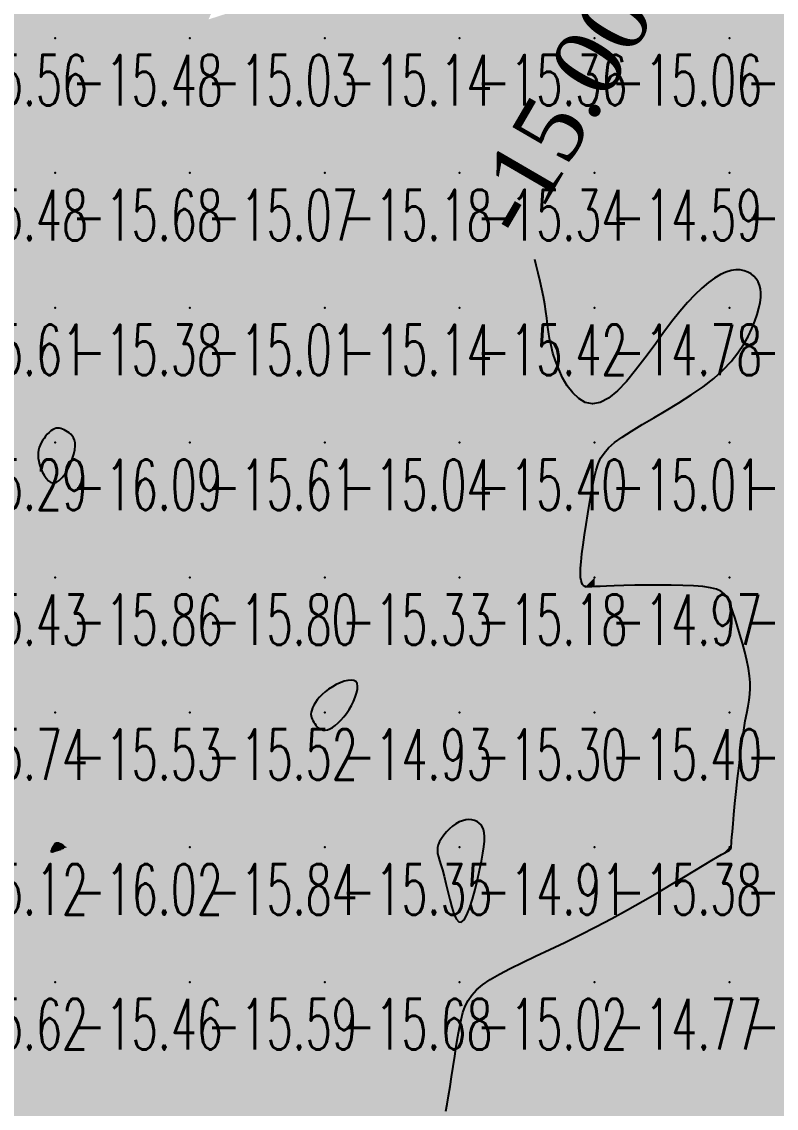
# Model space of a CAD drawing. Header units: millimetres. Extents: x 88261 to 90953, y 390274 to 392322.
# Drawn here: x 89547.8 to 89603.7, y 391417.9 to 391498.4 of the extents above; entities that cross this region are included whole.
import ezdxf
from ezdxf.enums import TextEntityAlignment as Align

# ---------------------------------------------------------------- set-up
doc = ezdxf.new("R2010")
doc.units = ezdxf.units.MM
doc.header["$LTSCALE"] = 25
for name, color, linetype in [('CN_03_00', 7, 'Continuous'), ('CN_04_00', 242, 'Continuous'), ('COTEAlt', 7, 'Continuous'), ('TN_COLORIAGE', 7, 'Continuous')]:
    doc.layers.add(name, color=color, linetype=linetype)
doc.styles.add('Simplex 1.0', font='Simplex.shx', dxfattribs={"width": 0.99, "height": 2.5})
doc.styles.get("Standard").update_dxf_attribs({"font": 'times.ttf'})

# ---------------------------------------------------------------- blocks, each defined once
blk = doc.blocks.new('COTE')
at = {"color": 0}
blk.add_point((0, 0), dxfattribs=at)
at = {"layer": 'COTEAlt'}
blk.add_attdef('ALT', text='', height=3.75, dxfattribs=at).set_placement((1.25, -1.25), align=Align.TOP_LEFT)

msp = doc.modelspace()

# ---------------------------------------------------------------- linework, layer by layer
at = {"layer": 'CN_03_00', "elevation": -16, "flags": 128}
for points in [[(89551.744, 391466.992), (89551.734, 391467.233), (89551.689, 391467.434), (89551.616, 391467.602), (89551.52, 391467.742), (89551.408, 391467.858), (89551.287, 391467.957), (89551.163, 391468.044), (89551.041, 391468.123), (89550.921, 391468.192), (89550.803, 391468.249), (89550.686, 391468.292), (89550.567, 391468.317), (89550.447, 391468.323), (89550.324, 391468.306), (89550.198, 391468.265), (89550.067, 391468.197), (89549.934, 391468.104), (89549.801, 391467.991), (89549.67, 391467.86), (89549.545, 391467.714), (89549.427, 391467.557), (89549.318, 391467.392), (89549.222, 391467.222), (89549.141, 391467.049), (89549.076, 391466.873), (89549.028, 391466.69), (89548.999, 391466.5), (89548.991, 391466.299), (89549.005, 391466.085), (89549.041, 391465.856), (89549.102, 391465.611), (89549.189, 391465.349), (89549.299, 391465.083), (89549.432, 391464.829), (89549.583, 391464.603), (89549.752, 391464.42), (89549.936, 391464.295), (89550.133, 391464.244), (89550.341, 391464.283), (89550.556, 391464.422), (89550.773, 391464.646), (89550.985, 391464.936), (89551.184, 391465.274), (89551.363, 391465.639), (89551.516, 391466.012), (89551.634, 391466.374), (89551.712, 391466.706), (89551.744, 391466.992)], [(89550.905, 391437.282), (89550.894, 391437.319), (89550.867, 391437.355), (89550.826, 391437.39), (89550.777, 391437.422), (89550.721, 391437.452), (89550.663, 391437.479), (89550.606, 391437.501), (89550.552, 391437.519), (89550.502, 391437.532), (89550.456, 391437.541), (89550.413, 391437.544), (89550.374, 391437.542), (89550.337, 391437.536), (89550.303, 391437.524), (89550.272, 391437.507), (89550.242, 391437.485), (89550.215, 391437.458), (89550.188, 391437.427), (89550.163, 391437.393), (89550.139, 391437.355), (89550.115, 391437.315), (89550.091, 391437.272), (89550.067, 391437.228), (89550.043, 391437.183), (89550.019, 391437.139), (89549.997, 391437.095), (89549.978, 391437.053), (89549.964, 391437.015), (89549.955, 391436.982), (89549.953, 391436.954), (89549.96, 391436.933), (89549.975, 391436.919), (89550, 391436.912), (89550.034, 391436.912), (89550.077, 391436.918), (89550.128, 391436.929), (89550.188, 391436.945), (89550.256, 391436.964), (89550.333, 391436.987), (89550.416, 391437.013), (89550.504, 391437.041), (89550.591, 391437.071), (89550.675, 391437.103), (89550.752, 391437.137), (89550.817, 391437.172), (89550.866, 391437.208), (89550.896, 391437.245), (89550.905, 391437.282)]]:
    msp.add_lwpolyline(points, close=True, dxfattribs=at)
at = {"layer": 'CN_04_00', "elevation": -15, "flags": 128}
msp.add_lwpolyline([(89579.216, 391417.673), (89579.318, 391418.2), (89579.424, 391418.811), (89579.535, 391419.491), (89579.648, 391420.22), (89579.764, 391420.976), (89579.881, 391421.74), (89580, 391422.489), (89580.118, 391423.204), (89580.236, 391423.864), (89580.356, 391424.453), (89580.491, 391424.977), (89580.657, 391425.449), (89580.87, 391425.88), (89581.147, 391426.282), (89581.503, 391426.667), (89581.954, 391427.046), (89582.518, 391427.431), (89583.205, 391427.833), (89584.004, 391428.255), (89584.902, 391428.699), (89585.884, 391429.168), (89586.934, 391429.663), (89588.039, 391430.188), (89589.182, 391430.743), (89590.349, 391431.332), (89591.526, 391431.953), (89592.692, 391432.594), (89593.828, 391433.238), (89594.915, 391433.869), (89595.934, 391434.472), (89596.864, 391435.029), (89597.687, 391435.526), (89598.382, 391435.945), (89598.936, 391436.276), (89599.362, 391436.526), (89599.677, 391436.707), (89599.9, 391436.832), (89600.048, 391436.911), (89600.14, 391436.959), (89600.194, 391436.986), (89600.227, 391437.004), (89600.256, 391437.025), (89600.282, 391437.049), (89600.306, 391437.075), (89600.327, 391437.102), (89600.345, 391437.13), (89600.36, 391437.158), (89600.372, 391437.185), (89600.38, 391437.209), (89600.384, 391437.234), (89600.387, 391437.276), (89600.391, 391437.354), (89600.399, 391437.488), (89600.414, 391437.697), (89600.437, 391438), (89600.472, 391438.418), (89600.52, 391438.97), (89600.585, 391439.666), (89600.663, 391440.48), (89600.754, 391441.379), (89600.855, 391442.326), (89600.963, 391443.289), (89601.077, 391444.232), (89601.194, 391445.12), (89601.312, 391445.92), (89601.429, 391446.605), (89601.539, 391447.19), (89601.637, 391447.7), (89601.717, 391448.157), (89601.775, 391448.587), (89601.803, 391449.012), (89601.797, 391449.458), (89601.752, 391449.947), (89601.663, 391450.496), (89601.538, 391451.095), (89601.386, 391451.725), (89601.214, 391452.368), (89601.031, 391453.005), (89600.847, 391453.618), (89600.669, 391454.189), (89600.507, 391454.699), (89600.365, 391455.134), (89600.225, 391455.498), (89600.068, 391455.796), (89599.873, 391456.037), (89599.619, 391456.227), (89599.284, 391456.373), (89598.849, 391456.483), (89598.292, 391456.563), (89597.601, 391456.62), (89596.803, 391456.656), (89595.932, 391456.676), (89595.024, 391456.682), (89594.112, 391456.677), (89593.233, 391456.663), (89592.421, 391456.644), (89591.711, 391456.623), (89591.13, 391456.601), (89590.669, 391456.581), (89590.313, 391456.566), (89590.043, 391456.556), (89589.844, 391456.553), (89589.7, 391456.56), (89589.593, 391456.579), (89589.507, 391456.61), (89589.429, 391456.658), (89589.358, 391456.733), (89589.298, 391456.847), (89589.25, 391457.011), (89589.219, 391457.238), (89589.208, 391457.539), (89589.218, 391457.925), (89589.254, 391458.41), (89589.317, 391458.999), (89589.402, 391459.672), (89589.506, 391460.406), (89589.624, 391461.176), (89589.75, 391461.956), (89589.879, 391462.722), (89590.007, 391463.451), (89590.128, 391464.115), (89590.242, 391464.699), (89590.363, 391465.211), (89590.511, 391465.666), (89590.703, 391466.08), (89590.959, 391466.47), (89591.297, 391466.851), (89591.736, 391467.239), (89592.295, 391467.65), (89592.984, 391468.096), (89593.781, 391468.577), (89594.654, 391469.089), (89595.574, 391469.63), (89596.508, 391470.196), (89597.426, 391470.782), (89598.298, 391471.387), (89599.093, 391472.006), (89599.785, 391472.635), (89600.378, 391473.268), (89600.879, 391473.898), (89601.297, 391474.517), (89601.641, 391475.118), (89601.918, 391475.694), (89602.137, 391476.238), (89602.308, 391476.743), (89602.436, 391477.203), (89602.523, 391477.62), (89602.572, 391477.996), (89602.582, 391478.336), (89602.553, 391478.641), (89602.488, 391478.915), (89602.385, 391479.162), (89602.247, 391479.383), (89602.074, 391479.582), (89601.867, 391479.754), (89601.627, 391479.892), (89601.356, 391479.991), (89601.056, 391480.045), (89600.728, 391480.049), (89600.372, 391479.996), (89599.991, 391479.881), (89599.585, 391479.698), (89599.154, 391479.443), (89598.696, 391479.112), (89598.211, 391478.702), (89597.696, 391478.208), (89597.152, 391477.627), (89596.576, 391476.955), (89595.967, 391476.189), (89595.327, 391475.332), (89594.662, 391474.419), (89593.983, 391473.495), (89593.297, 391472.602), (89592.614, 391471.784), (89591.944, 391471.083), (89591.296, 391470.543), (89590.679, 391470.208), (89590.101, 391470.108), (89589.566, 391470.218), (89589.074, 391470.504), (89588.629, 391470.93), (89588.232, 391471.457), (89587.886, 391472.052), (89587.591, 391472.677), (89587.35, 391473.297), (89587.164, 391473.882), (89587.023, 391474.433), (89586.918, 391474.959), (89586.838, 391475.468), (89586.774, 391475.969), (89586.715, 391476.468), (89586.651, 391476.976), (89586.571, 391477.5), (89586.469, 391478.046), (89586.347, 391478.614), (89586.21, 391479.199), (89586.063, 391479.799), (89585.911, 391480.411), (89585.812, 391480.816)], dxfattribs=at)
for points in [[(89572.224, 391447.747), (89572.38, 391448.057), (89572.51, 391448.366), (89572.607, 391448.664), (89572.666, 391448.939), (89572.681, 391449.181), (89572.645, 391449.38), (89572.553, 391449.525), (89572.402, 391449.61), (89572.199, 391449.637), (89571.957, 391449.613), (89571.685, 391449.546), (89571.396, 391449.44), (89571.101, 391449.304), (89570.809, 391449.143), (89570.534, 391448.964), (89570.283, 391448.774), (89570.059, 391448.575), (89569.862, 391448.373), (89569.692, 391448.169), (89569.548, 391447.967), (89569.431, 391447.772), (89569.34, 391447.586), (89569.276, 391447.412), (89569.239, 391447.254), (89569.225, 391447.11), (89569.232, 391446.977), (89569.259, 391446.854), (89569.301, 391446.738), (89569.357, 391446.627), (89569.424, 391446.519), (89569.5, 391446.411), (89569.581, 391446.302), (89569.67, 391446.198), (89569.768, 391446.102), (89569.875, 391446.021), (89569.995, 391445.959), (89570.128, 391445.923), (89570.276, 391445.918), (89570.44, 391445.948), (89570.621, 391446.019), (89570.816, 391446.129), (89571.02, 391446.274), (89571.231, 391446.453), (89571.442, 391446.663), (89571.652, 391446.899), (89571.855, 391447.161), (89572.047, 391447.445), (89572.224, 391447.747)], [(89581.966, 391436.791), (89582.039, 391437.279), (89582.081, 391437.689), (89582.092, 391438.031), (89582.074, 391438.314), (89582.025, 391438.546), (89581.948, 391438.737), (89581.84, 391438.896), (89581.705, 391439.03), (89581.544, 391439.138), (89581.36, 391439.219), (89581.157, 391439.269), (89580.938, 391439.286), (89580.706, 391439.267), (89580.466, 391439.21), (89580.219, 391439.113), (89579.969, 391438.974), (89579.723, 391438.799), (89579.486, 391438.596), (89579.265, 391438.373), (89579.066, 391438.136), (89578.894, 391437.895), (89578.757, 391437.656), (89578.659, 391437.427), (89578.606, 391437.212), (89578.594, 391437.002), (89578.617, 391436.782), (89578.672, 391436.541), (89578.752, 391436.265), (89578.853, 391435.94), (89578.969, 391435.554), (89579.096, 391435.093), (89579.229, 391434.553), (89579.368, 391433.965), (89579.513, 391433.369), (89579.667, 391432.805), (89579.828, 391432.314), (89579.999, 391431.935), (89580.18, 391431.709), (89580.372, 391431.675), (89580.574, 391431.86), (89580.782, 391432.236), (89580.991, 391432.763), (89581.196, 391433.399), (89581.391, 391434.103), (89581.57, 391434.835), (89581.73, 391435.553), (89581.863, 391436.215), (89581.966, 391436.791)]]:
    msp.add_lwpolyline(points, close=True, dxfattribs=at)
at = {"layer": 'TN_COLORIAGE', "color": 241}
for points in [[(89540.249, 391507.239, -15.558), (89540.249, 391497.239, -15.558), (89550.249, 391507.239, -15.558)], [(89540.249, 391497.239, -15.558), (89550.249, 391497.239, -15.558), (89550.249, 391507.239, -15.558)], [(89550.249, 391497.239, -15.217), (89560.249, 391497.239, -15.217), (89560.249, 391507.239, -15.217)], [(89550.249, 391507.239, -15.217), (89550.249, 391497.239, -15.217), (89560.249, 391507.239, -15.217)], [(89560.249, 391507.239, -15), (89565.478, 391507.239, -15), (89560.249, 391497.239, -15), (89561.629, 391498.62, -15)], [(89570.249, 391497.239, -15.287), (89580.249, 391497.239, -15.287), (89580.249, 391507.239, -15.287)], [(89580.249, 391507.239, -15), (89574.34, 391507.239, -15), (89570.249, 391497.239, -15), (89570.249, 391501.392, -15)], [(89580.249, 391497.239, -15), (89586.94, 391503.93, -15), (89580.249, 391507.239, -15), (89586.449, 391507.239, -15)], [(89580.249, 391497.239, -15), (89586.94, 391503.93, -15), (89590.249, 391497.239, -15), (89590.249, 391499.841, -15)], [(89570.249, 391497.239, -15), (89570.249, 391501.392, -15), (89560.249, 391497.239, -15), (89561.629, 391498.62, -15)], [(89591.287, 391498.278, -15.062), (89590.249, 391499.841, -15.062), (89590.249, 391497.239, -15.062)], [(89591.195, 391497.239, -15.062), (89591.287, 391498.278, -15.062), (89590.249, 391497.239, -15.062)], [(89540.249, 391487.239, -15.485), (89550.249, 391487.239, -15.485), (89550.249, 391497.239, -15.485)], [(89540.249, 391497.239, -15.485), (89540.249, 391487.239, -15.485), (89550.249, 391497.239, -15.485)], [(89550.249, 391487.239, -15.032), (89560.249, 391487.239, -15.032), (89560.249, 391497.239, -15.032)], [(89550.249, 391497.239, -15.032), (89550.249, 391487.239, -15.032), (89560.249, 391497.239, -15.032)], [(89560.249, 391487.239, -15.141), (89570.249, 391487.239, -15.141), (89570.249, 391497.239, -15.141)], [(89560.249, 391497.239, -15.141), (89560.249, 391487.239, -15.141), (89570.249, 391497.239, -15.141)], [(89570.249, 391487.239, -15.355), (89580.249, 391487.239, -15.355), (89580.249, 391497.239, -15.355)], [(89570.249, 391497.239, -15.355), (89570.249, 391487.239, -15.355), (89580.249, 391497.239, -15.355)], [(89580.249, 391487.239, -15), (89584.801, 391487.239, -15), (89590.249, 391497.239, -15), (89590.249, 391495.924, -15)], [(89580.249, 391497.239, -15.062), (89580.249, 391487.239, -15.062), (89590.249, 391497.239, -15.062)], [(89591.195, 391497.239, -15.062), (89590.249, 391495.924, -15.062), (89590.249, 391497.239, -15.062)], [(89540.249, 391477.239, -15.68), (89550.249, 391477.239, -15.68), (89550.249, 391487.239, -15.68)], [(89540.249, 391487.239, -15.68), (89540.249, 391477.239, -15.68), (89550.249, 391487.239, -15.68)], [(89550.249, 391477.239, -15.066), (89560.249, 391477.239, -15.066), (89560.249, 391487.239, -15.066)], [(89550.249, 391487.239, -15.066), (89550.249, 391477.239, -15.066), (89560.249, 391487.239, -15.066)], [(89560.249, 391477.239, -15.177), (89570.249, 391477.239, -15.177), (89570.249, 391487.239, -15.177)], [(89560.249, 391487.239, -15.177), (89560.249, 391477.239, -15.177), (89570.249, 391487.239, -15.177)], [(89570.249, 391477.239, -15.341), (89580.249, 391477.239, -15.341), (89580.249, 391487.239, -15.341)], [(89570.249, 391487.239, -15.341), (89570.249, 391477.239, -15.341), (89580.249, 391487.239, -15.341)], [(89580.249, 391477.239, -15), (89585.308, 391482.299, -15), (89580.249, 391487.239, -15), (89584.801, 391487.239, -15)], [(89585.308, 391482.299, -15.418), (89586.842, 391477.239, -15.418), (89580.249, 391477.239, -15.418)], [(89600.249, 391480.608, -15.139), (89596.327, 391477.239, -15.139), (89600.249, 391477.239, -15.139)], [(89602.623, 391479.613, -15.139), (89600.249, 391480.608, -15.139), (89600.249, 391477.239, -15.139)], [(89602.623, 391479.613, -15.139), (89602.743, 391477.239, -15.139), (89600.249, 391477.239, -15.139)], [(89550.249, 391468.558, -15.293), (89549.065, 391467.239, -15.293), (89550.249, 391477.239, -15.293), (89540.249, 391467.239, -15.293)], [(89540.249, 391477.239, -15.375), (89540.249, 391467.239, -15.375), (89550.249, 391477.239, -15.375)], [(89550.249, 391468.558, -15.014), (89551.126, 391468.117, -15.014), (89550.249, 391477.239, -15.014), (89560.249, 391477.239, -15.014)], [(89552.224, 391467.239, -15.014), (89551.126, 391468.117, -15.014), (89560.249, 391467.239, -15.014), (89560.249, 391477.239, -15.014)], [(89560.249, 391467.239, -15.142), (89570.249, 391467.239, -15.142), (89570.249, 391477.239, -15.142)], [(89560.249, 391477.239, -15.142), (89560.249, 391467.239, -15.142), (89570.249, 391477.239, -15.142)], [(89570.249, 391467.239, -15.418), (89580.249, 391467.239, -15.418), (89580.249, 391477.239, -15.418)], [(89570.249, 391477.239, -15.418), (89570.249, 391467.239, -15.418), (89580.249, 391477.239, -15.418)], [(89580.249, 391477.239, -15), (89586.842, 391477.239, -15), (89580.249, 391467.239, -15), (89586.753, 391473.744, -15)], [(89600.249, 391477.239, -15), (89600.249, 391471.889, -15), (89590.249, 391467.239, -15), (89590.818, 391467.239, -15)], [(89600.249, 391477.239, -15), (89596.327, 391477.239, -15), (89590.249, 391467.239, -15), (89590.249, 391467.567, -15)], [(89602.743, 391477.239, -15.139), (89600.249, 391471.889, -15.139), (89600.249, 391477.239, -15.139)], [(89580.249, 391467.239, -15), (89586.753, 391473.744, -15), (89590.249, 391467.239, -15), (89590.249, 391467.567, -15)], [(89548.825, 391465.816, -15.293), (89549.065, 391467.239, -15.293), (89540.249, 391457.239, -15.293), (89540.249, 391467.239, -15.293)], [(89550.249, 391457.239, -15.615), (89560.249, 391457.239, -15.615), (89560.249, 391467.239, -15.615)], [(89550.249, 391463.161, -15.615), (89552.224, 391467.239, -15.615), (89550.249, 391457.239, -15.615), (89560.249, 391467.239, -15.615)], [(89560.249, 391457.239, -15.041), (89570.249, 391457.239, -15.041), (89570.249, 391467.239, -15.041)], [(89560.249, 391467.239, -15.041), (89560.249, 391457.239, -15.041), (89570.249, 391467.239, -15.041)], [(89570.249, 391457.239, -15.401), (89580.249, 391457.239, -15.401), (89580.249, 391467.239, -15.401)], [(89570.249, 391467.239, -15.401), (89570.249, 391457.239, -15.401), (89580.249, 391467.239, -15.401)], [(89580.249, 391457.239, -15), (89588.954, 391457.239, -15), (89590.249, 391467.239, -15), (89590.249, 391465.053, -15)], [(89580.249, 391467.239, -15.007), (89580.249, 391457.239, -15.007), (89590.249, 391467.239, -15.007)], [(89590.818, 391467.239, -15.007), (89590.249, 391465.053, -15.007), (89590.249, 391467.239, -15.007)], [(89550.249, 391463.161, -15.429), (89548.825, 391465.816, -15.429), (89550.249, 391457.239, -15.429), (89540.249, 391457.239, -15.429)], [(89540.249, 391447.239, -15.862), (89550.249, 391447.239, -15.862), (89550.249, 391457.239, -15.862)], [(89540.249, 391457.239, -15.862), (89540.249, 391447.239, -15.862), (89550.249, 391457.239, -15.862)], [(89550.249, 391447.239, -15.801), (89560.249, 391447.239, -15.801), (89560.249, 391457.239, -15.801)], [(89550.249, 391457.239, -15.801), (89550.249, 391447.239, -15.801), (89560.249, 391457.239, -15.801)], [(89560.249, 391447.239, -15), (89568.992, 391447.239, -15), (89570.249, 391457.239, -15), (89570.249, 391449.085, -15)], [(89560.249, 391457.239, -15.327), (89560.249, 391447.239, -15.327), (89570.249, 391457.239, -15.327)], [(89570.249, 391457.239, -15), (89570.249, 391449.085, -15), (89580.249, 391457.239, -15), (89573.216, 391450.207, -15)], [(89580.249, 391447.239, -15), (89572.204, 391447.239, -15), (89580.249, 391457.239, -15), (89573.216, 391450.207, -15)], [(89580.249, 391447.239, -15), (89589.46, 391456.45, -15), (89580.249, 391457.239, -15), (89588.954, 391457.239, -15)], [(89590.249, 391447.239, -15), (89590.249, 391456.62, -15), (89580.249, 391447.239, -15), (89589.46, 391456.45, -15)], [(89590.249, 391447.239, -15), (89599.814, 391456.804, -15), (89600.249, 391447.239, -15), (89600.249, 391455.541, -15)], [(89590.249, 391456.62, -15.396), (89599.814, 391456.804, -15.396), (89590.249, 391447.239, -15.396)], [(89602.234, 391449.225, -15.088), (89600.249, 391455.541, -15.088), (89600.249, 391447.239, -15.088)], [(89601.324, 391447.239, -15.088), (89602.234, 391449.225, -15.088), (89600.249, 391447.239, -15.088)], [(89550.249, 391437.563, -15.124), (89550.074, 391437.239, -15.124), (89550.249, 391447.239, -15.124), (89540.249, 391437.239, -15.124)], [(89540.249, 391447.239, -15.533), (89540.249, 391437.239, -15.533), (89550.249, 391447.239, -15.533)], [(89550.249, 391437.563, -15.515), (89550.561, 391437.551, -15.515), (89550.249, 391447.239, -15.515), (89560.249, 391447.239, -15.515)], [(89551.142, 391437.239, -15.515), (89550.561, 391437.551, -15.515), (89560.249, 391437.239, -15.515), (89560.249, 391447.239, -15.515)], [(89560.249, 391437.239, -15), (89569.439, 391446.43, -15), (89560.249, 391447.239, -15), (89568.992, 391447.239, -15)], [(89570.249, 391437.239, -15), (89578.166, 391437.239, -15), (89580.249, 391447.239, -15), (89580.249, 391439.574, -15)], [(89570.249, 391437.239, -15), (89570.249, 391445.505, -15), (89580.249, 391447.239, -15), (89572.204, 391447.239, -15)], [(89590.249, 391447.239, -15), (89582.15, 391439.14, -15), (89580.249, 391447.239, -15), (89580.249, 391439.574, -15)], [(89590.249, 391447.239, -15), (89582.15, 391439.14, -15), (89590.249, 391437.239, -15), (89582.195, 391437.239, -15)], [(89590.249, 391437.239, -15.088), (89600.249, 391437.239, -15.088), (89600.249, 391447.239, -15.088)], [(89590.249, 391447.239, -15.088), (89590.249, 391437.239, -15.088), (89600.249, 391447.239, -15.088)], [(89600.249, 391447.239, -15), (89601.324, 391447.239, -15), (89600.249, 391437.239, -15), (89600.344, 391437.335, -15)], [(89560.249, 391437.239, -15), (89569.439, 391446.43, -15), (89570.249, 391437.239, -15), (89570.249, 391445.505, -15)], [(89549.859, 391436.849, -15.124), (89550.074, 391437.239, -15.124), (89540.249, 391427.239, -15.124), (89540.249, 391437.239, -15.124)], [(89550.249, 391427.239, -15.841), (89560.249, 391427.239, -15.841), (89560.249, 391437.239, -15.841)], [(89551.142, 391437.239, -15.459), (89550.249, 391436.959, -15.459), (89560.249, 391437.239, -15.459), (89550.249, 391427.239, -15.459)], [(89560.249, 391427.239, -15.353), (89570.249, 391427.239, -15.353), (89570.249, 391437.239, -15.353)], [(89560.249, 391437.239, -15.353), (89560.249, 391427.239, -15.353), (89570.249, 391437.239, -15.353)], [(89570.249, 391427.239, -15), (89579.04, 391436.031, -15), (89570.249, 391437.239, -15), (89578.166, 391437.239, -15)], [(89590.249, 391437.239, -15), (89590.249, 391430.954, -15), (89580.249, 391427.239, -15), (89581.153, 391427.239, -15)], [(89590.249, 391437.239, -15), (89582.195, 391437.239, -15), (89580.249, 391427.239, -15), (89580.249, 391429.195, -15)], [(89590.249, 391437.239, -15), (89590.249, 391430.954, -15), (89600.249, 391437.239, -15), (89599.948, 391436.939, -15)], [(89600.249, 391436.962, -15.007), (89599.948, 391436.939, -15.007), (89600.249, 391437.239, -15.007)], [(89600.344, 391437.335, -15.007), (89600.421, 391437.239, -15.007), (89600.249, 391437.239, -15.007)], [(89600.421, 391437.239, -15.007), (89600.249, 391436.962, -15.007), (89600.249, 391437.239, -15.007)], [(89549.859, 391436.849, -15.459), (89550.249, 391436.959, -15.459), (89540.249, 391427.239, -15.459), (89550.249, 391427.239, -15.459)], [(89570.249, 391427.239, -15), (89579.04, 391436.031, -15), (89580.249, 391427.239, -15), (89580.249, 391429.195, -15)], [(89540.249, 391417.239, -15.459), (89550.249, 391417.239, -15.459), (89550.249, 391427.239, -15.459)], [(89540.249, 391427.239, -15.459), (89540.249, 391417.239, -15.459), (89550.249, 391427.239, -15.459)], [(89550.249, 391417.239, -15.594), (89560.249, 391417.239, -15.594), (89560.249, 391427.239, -15.594)], [(89550.249, 391427.239, -15.594), (89550.249, 391417.239, -15.594), (89560.249, 391427.239, -15.594)], [(89560.249, 391417.239, -15.675), (89570.249, 391417.239, -15.675), (89570.249, 391427.239, -15.675)], [(89560.249, 391427.239, -15.675), (89560.249, 391417.239, -15.675), (89570.249, 391427.239, -15.675)], [(89570.249, 391417.239, -15), (89579.27, 391417.239, -15), (89580.249, 391427.239, -15), (89580.249, 391424.676, -15)], [(89570.249, 391427.239, -15.023), (89570.249, 391417.239, -15.023), (89580.249, 391427.239, -15.023)], [(89581.153, 391427.239, -15.023), (89580.249, 391424.676, -15.023), (89580.249, 391427.239, -15.023)]]:
    msp.add_solid(points, dxfattribs=at)
at = {"layer": 'TN_COLORIAGE', "color": 231}
for points in [[(89590.249, 391499.841, -14.467), (89591.287, 391498.278, -14.467), (89590.249, 391507.239, -14.467), (89600.249, 391507.239, -14.467)], [(89591.287, 391498.278, -14.409), (89591.195, 391497.239, -14.409), (89600.249, 391507.239, -14.409), (89600.249, 391497.239, -14.409)], [(89600.249, 391497.239, -14.587), (89610.249, 391497.239, -14.587), (89610.249, 391507.239, -14.587)], [(89600.249, 391507.239, -14.587), (89600.249, 391497.239, -14.587), (89610.249, 391507.239, -14.587)], [(89590.249, 391487.239, -14.409), (89600.249, 391487.239, -14.409), (89600.249, 391497.239, -14.409)], [(89590.249, 391495.924, -14.409), (89591.195, 391497.239, -14.409), (89590.249, 391487.239, -14.409), (89600.249, 391497.239, -14.409)], [(89600.249, 391487.239, -14.677), (89610.249, 391487.239, -14.677), (89610.249, 391497.239, -14.677)], [(89600.249, 391497.239, -14.677), (89600.249, 391487.239, -14.677), (89610.249, 391497.239, -14.677)], [(89590.249, 391495.924, -14.592), (89584.801, 391487.239, -14.592), (89590.249, 391487.239, -14.592)], [(89584.801, 391487.239, -14.592), (89585.308, 391482.299, -14.592), (89590.249, 391487.239, -14.592)], [(89586.842, 391477.239, -14.592), (89585.308, 391482.299, -14.592), (89590.249, 391477.239, -14.592), (89590.249, 391487.239, -14.592)], [(89596.327, 391477.239, -14.726), (89600.249, 391480.608, -14.726), (89590.249, 391477.239, -14.726), (89600.249, 391487.239, -14.726)], [(89590.249, 391487.239, -14.726), (89590.249, 391477.239, -14.726), (89600.249, 391487.239, -14.726)], [(89600.249, 391480.608, -14.553), (89602.623, 391479.613, -14.553), (89600.249, 391487.239, -14.553), (89610.249, 391487.239, -14.553)], [(89602.743, 391477.239, -14.553), (89602.623, 391479.613, -14.553), (89610.249, 391477.239, -14.553), (89610.249, 391487.239, -14.553)], [(89590.249, 391467.567, -14.784), (89586.753, 391473.744, -14.784), (89590.249, 391477.239, -14.784)], [(89586.753, 391473.744, -14.784), (89586.842, 391477.239, -14.784), (89590.249, 391477.239, -14.784)], [(89590.249, 391467.567, -14.784), (89596.327, 391477.239, -14.784), (89590.249, 391477.239, -14.784)], [(89600.249, 391467.239, -14.581), (89610.249, 391467.239, -14.581), (89610.249, 391477.239, -14.581)], [(89600.249, 391471.889, -14.581), (89602.743, 391477.239, -14.581), (89600.249, 391467.239, -14.581), (89610.249, 391477.239, -14.581)], [(89590.818, 391467.239, -14.879), (89600.249, 391471.889, -14.879), (89600.249, 391467.239, -14.879)], [(89590.249, 391457.239, -14.879), (89600.249, 391457.239, -14.879), (89600.249, 391467.239, -14.879)], [(89590.249, 391465.053, -14.879), (89590.818, 391467.239, -14.879), (89590.249, 391457.239, -14.879), (89600.249, 391467.239, -14.879)], [(89600.249, 391457.239, -14.727), (89610.249, 391457.239, -14.727), (89610.249, 391467.239, -14.727)], [(89600.249, 391467.239, -14.727), (89600.249, 391457.239, -14.727), (89610.249, 391467.239, -14.727)], [(89590.249, 391465.053, -14.974), (89588.954, 391457.239, -14.974), (89590.249, 391457.239, -14.974)], [(89588.954, 391457.239, -14.974), (89589.46, 391456.45, -14.974), (89590.249, 391457.239, -14.974)], [(89589.46, 391456.45, -14.974), (89590.249, 391456.62, -14.974), (89590.249, 391457.239, -14.974)], [(89599.814, 391456.804, -14.974), (89590.249, 391456.62, -14.974), (89600.249, 391457.239, -14.974), (89590.249, 391457.239, -14.974)], [(89600.249, 391455.541, -14.982), (89599.814, 391456.804, -14.982), (89600.249, 391457.239, -14.982)], [(89600.249, 391455.541, -14.645), (89602.234, 391449.225, -14.645), (89600.249, 391457.239, -14.645), (89610.249, 391457.239, -14.645)], [(89602.234, 391449.225, -14.27), (89601.324, 391447.239, -14.27), (89610.249, 391457.239, -14.27), (89610.249, 391447.239, -14.27)], [(89573.216, 391450.207, -14.926), (89572.204, 391447.239, -14.926), (89570.249, 391447.239, -14.926)], [(89573.216, 391450.207, -14.926), (89570.249, 391449.085, -14.926), (89570.249, 391447.239, -14.926)], [(89570.249, 391449.085, -14.926), (89568.992, 391447.239, -14.926), (89570.249, 391447.239, -14.926)], [(89568.992, 391447.239, -14.926), (89569.439, 391446.43, -14.926), (89570.249, 391447.239, -14.926)], [(89570.249, 391445.505, -14.926), (89569.439, 391446.43, -14.926), (89570.249, 391447.239, -14.926)], [(89572.204, 391447.239, -14.926), (89570.249, 391445.505, -14.926), (89570.249, 391447.239, -14.926)], [(89600.421, 391437.239, -14.27), (89600.344, 391437.335, -14.27), (89610.249, 391437.239, -14.27), (89610.249, 391447.239, -14.27)], [(89600.344, 391437.335, -14.27), (89601.324, 391447.239, -14.27), (89610.249, 391447.239, -14.27)], [(89580.249, 391439.574, -14.907), (89578.166, 391437.239, -14.907), (89580.249, 391437.239, -14.907)], [(89580.249, 391439.574, -14.907), (89582.15, 391439.14, -14.907), (89580.249, 391437.239, -14.907)], [(89582.195, 391437.239, -14.907), (89582.15, 391439.14, -14.907), (89580.249, 391437.239, -14.907)], [(89578.166, 391437.239, -14.907), (89579.04, 391436.031, -14.907), (89580.249, 391437.239, -14.907)], [(89580.249, 391429.195, -14.907), (89579.04, 391436.031, -14.907), (89580.249, 391437.239, -14.907)], [(89580.249, 391429.195, -14.907), (89582.195, 391437.239, -14.907), (89580.249, 391437.239, -14.907)], [(89600.249, 391427.239, -14.599), (89610.249, 391427.239, -14.599), (89610.249, 391437.239, -14.599)], [(89600.249, 391436.962, -14.599), (89600.421, 391437.239, -14.599), (89600.249, 391427.239, -14.599), (89610.249, 391437.239, -14.599)], [(89599.948, 391436.939, -14.753), (89600.249, 391436.962, -14.753), (89590.249, 391427.239, -14.753), (89600.249, 391427.239, -14.753)], [(89599.948, 391436.939, -14.773), (89590.249, 391430.954, -14.773), (89590.249, 391427.239, -14.773)], [(89581.153, 391427.239, -14.773), (89590.249, 391430.954, -14.773), (89590.249, 391427.239, -14.773)], [(89580.249, 391417.239, -14.773), (89590.249, 391417.239, -14.773), (89590.249, 391427.239, -14.773)], [(89580.249, 391424.676, -14.773), (89581.153, 391427.239, -14.773), (89580.249, 391417.239, -14.773), (89590.249, 391427.239, -14.773)], [(89590.249, 391417.239, -14.753), (89600.249, 391417.239, -14.753), (89600.249, 391427.239, -14.753)], [(89590.249, 391427.239, -14.753), (89590.249, 391417.239, -14.753), (89600.249, 391427.239, -14.753)], [(89600.249, 391417.239, -14.689), (89610.249, 391417.239, -14.689), (89610.249, 391427.239, -14.689)], [(89600.249, 391427.239, -14.689), (89600.249, 391417.239, -14.689), (89610.249, 391427.239, -14.689)], [(89580.249, 391424.676, -14.935), (89579.27, 391417.239, -14.935), (89580.249, 391417.239, -14.935)]]:
    msp.add_solid(points, dxfattribs=at)
at = {"layer": 'TN_COLORIAGE', "color": 183}
for points in [[(89549.065, 391467.239, -16.095), (89550.249, 391468.558, -16.095), (89550.249, 391467.239, -16.095)], [(89551.126, 391468.117, -16.095), (89550.249, 391468.558, -16.095), (89550.249, 391467.239, -16.095)], [(89551.126, 391468.117, -16.095), (89552.224, 391467.239, -16.095), (89550.249, 391467.239, -16.095)], [(89548.825, 391465.816, -16.095), (89550.249, 391463.161, -16.095), (89550.249, 391467.239, -16.095)], [(89549.065, 391467.239, -16.095), (89548.825, 391465.816, -16.095), (89550.249, 391467.239, -16.095)], [(89552.224, 391467.239, -16.095), (89550.249, 391463.161, -16.095), (89550.249, 391467.239, -16.095)], [(89550.249, 391436.959, -16.016), (89549.859, 391436.849, -16.016), (89550.249, 391437.239, -16.016)], [(89550.074, 391437.239, -16.016), (89549.859, 391436.849, -16.016), (89550.249, 391437.239, -16.016)], [(89550.074, 391437.239, -16.016), (89550.249, 391437.563, -16.016), (89550.249, 391437.239, -16.016)], [(89550.561, 391437.551, -16.016), (89550.249, 391437.563, -16.016), (89550.249, 391437.239, -16.016)], [(89550.561, 391437.551, -16.016), (89551.142, 391437.239, -16.016), (89550.249, 391437.239, -16.016)], [(89550.249, 391436.959, -16.016), (89551.142, 391437.239, -16.016), (89550.249, 391437.239, -16.016)]]:
    msp.add_solid(points, dxfattribs=at)

# ---------------------------------------------------------------- block references
at = {"layer": 'COTEAlt'}
ref = msp.add_blockref('COTE', (89540.249, 391497.239), dxfattribs=at)
ref.add_attrib('ALT', '-15.56', dxfattribs={"height": 3.75, "style": 'Simplex 1.0', "width": 0.6}).set_placement((89541.499, 391495.989), align=Align.TOP_LEFT)
ref = msp.add_blockref('COTE', (89550.249, 391497.239), dxfattribs=at)
ref.add_attrib('ALT', '-15.48', dxfattribs={"height": 3.75, "style": 'Simplex 1.0', "width": 0.6}).set_placement((89551.499, 391495.989), align=Align.TOP_LEFT)
ref = msp.add_blockref('COTE', (89560.249, 391497.239), dxfattribs=at)
ref.add_attrib('ALT', '-15.03', dxfattribs={"height": 3.75, "style": 'Simplex 1.0', "width": 0.6}).set_placement((89561.499, 391495.989), align=Align.TOP_LEFT)
ref = msp.add_blockref('COTE', (89570.249, 391497.239), dxfattribs=at)
ref.add_attrib('ALT', '-15.14', dxfattribs={"height": 3.75, "style": 'Simplex 1.0', "width": 0.6}).set_placement((89571.499, 391495.989), align=Align.TOP_LEFT)
ref = msp.add_blockref('COTE', (89580.249, 391497.239), dxfattribs=at)
ref.add_attrib('ALT', '-15.36', dxfattribs={"height": 3.75, "style": 'Simplex 1.0', "width": 0.6}).set_placement((89581.499, 391495.989), align=Align.TOP_LEFT)
ref = msp.add_blockref('COTE', (89590.249, 391497.239), dxfattribs=at)
ref.add_attrib('ALT', '-15.06', dxfattribs={"height": 3.75, "style": 'Simplex 1.0', "width": 0.6}).set_placement((89591.499, 391495.989), align=Align.TOP_LEFT)
ref = msp.add_blockref('COTE', (89600.249, 391497.239), dxfattribs=at)
ref.add_attrib('ALT', '-14.41', dxfattribs={"height": 3.75, "style": 'Simplex 1.0', "width": 0.6}).set_placement((89601.499, 391495.989), align=Align.TOP_LEFT)
ref = msp.add_blockref('COTE', (89540.249, 391487.239), dxfattribs=at)
ref.add_attrib('ALT', '-15.48', dxfattribs={"height": 3.75, "style": 'Simplex 1.0', "width": 0.6}).set_placement((89541.499, 391485.989), align=Align.TOP_LEFT)
ref = msp.add_blockref('COTE', (89550.249, 391487.239), dxfattribs=at)
ref.add_attrib('ALT', '-15.68', dxfattribs={"height": 3.75, "style": 'Simplex 1.0', "width": 0.6}).set_placement((89551.499, 391485.989), align=Align.TOP_LEFT)
ref = msp.add_blockref('COTE', (89560.249, 391487.239), dxfattribs=at)
ref.add_attrib('ALT', '-15.07', dxfattribs={"height": 3.75, "style": 'Simplex 1.0', "width": 0.6}).set_placement((89561.499, 391485.989), align=Align.TOP_LEFT)
ref = msp.add_blockref('COTE', (89570.249, 391487.239), dxfattribs=at)
ref.add_attrib('ALT', '-15.18', dxfattribs={"height": 3.75, "style": 'Simplex 1.0', "width": 0.6}).set_placement((89571.499, 391485.989), align=Align.TOP_LEFT)
ref = msp.add_blockref('COTE', (89580.249, 391487.239), dxfattribs=at)
ref.add_attrib('ALT', '-15.34', dxfattribs={"height": 3.75, "style": 'Simplex 1.0', "width": 0.6}).set_placement((89581.499, 391485.989), align=Align.TOP_LEFT)
ref = msp.add_blockref('COTE', (89590.249, 391487.239), dxfattribs=at)
ref.add_attrib('ALT', '-14.59', dxfattribs={"height": 3.75, "style": 'Simplex 1.0', "width": 0.6}).set_placement((89591.499, 391485.989), align=Align.TOP_LEFT)
ref = msp.add_blockref('COTE', (89600.249, 391487.239), dxfattribs=at)
ref.add_attrib('ALT', '-14.73', dxfattribs={"height": 3.75, "style": 'Simplex 1.0', "width": 0.6}).set_placement((89601.499, 391485.989), align=Align.TOP_LEFT)
ref = msp.add_blockref('COTE', (89540.249, 391477.239), dxfattribs=at)
ref.add_attrib('ALT', '-15.61', dxfattribs={"height": 3.75, "style": 'Simplex 1.0', "width": 0.6}).set_placement((89541.499, 391475.989), align=Align.TOP_LEFT)
ref = msp.add_blockref('COTE', (89550.249, 391477.239), dxfattribs=at)
ref.add_attrib('ALT', '-15.38', dxfattribs={"height": 3.75, "style": 'Simplex 1.0', "width": 0.6}).set_placement((89551.499, 391475.989), align=Align.TOP_LEFT)
ref = msp.add_blockref('COTE', (89560.249, 391477.239), dxfattribs=at)
ref.add_attrib('ALT', '-15.01', dxfattribs={"height": 3.75, "style": 'Simplex 1.0', "width": 0.6}).set_placement((89561.499, 391475.989), align=Align.TOP_LEFT)
ref = msp.add_blockref('COTE', (89570.249, 391477.239), dxfattribs=at)
ref.add_attrib('ALT', '-15.14', dxfattribs={"height": 3.75, "style": 'Simplex 1.0', "width": 0.6}).set_placement((89571.499, 391475.989), align=Align.TOP_LEFT)
ref = msp.add_blockref('COTE', (89580.249, 391477.239), dxfattribs=at)
ref.add_attrib('ALT', '-15.42', dxfattribs={"height": 3.75, "style": 'Simplex 1.0', "width": 0.6}).set_placement((89581.499, 391475.989), align=Align.TOP_LEFT)
ref = msp.add_blockref('COTE', (89590.249, 391477.239), dxfattribs=at)
ref.add_attrib('ALT', '-14.78', dxfattribs={"height": 3.75, "style": 'Simplex 1.0', "width": 0.6}).set_placement((89591.499, 391475.989), align=Align.TOP_LEFT)
ref = msp.add_blockref('COTE', (89600.249, 391477.239), dxfattribs=at)
ref.add_attrib('ALT', '-15.14', dxfattribs={"height": 3.75, "style": 'Simplex 1.0', "width": 0.6}).set_placement((89601.499, 391475.989), align=Align.TOP_LEFT)
ref = msp.add_blockref('COTE', (89540.249, 391467.239), dxfattribs=at)
ref.add_attrib('ALT', '-15.29', dxfattribs={"height": 3.75, "style": 'Simplex 1.0', "width": 0.6}).set_placement((89541.499, 391465.989), align=Align.TOP_LEFT)
ref = msp.add_blockref('COTE', (89550.249, 391467.239), dxfattribs=at)
ref.add_attrib('ALT', '-16.09', dxfattribs={"height": 3.75, "style": 'Simplex 1.0', "width": 0.6}).set_placement((89551.499, 391465.989), align=Align.TOP_LEFT)
ref = msp.add_blockref('COTE', (89560.249, 391467.239), dxfattribs=at)
ref.add_attrib('ALT', '-15.61', dxfattribs={"height": 3.75, "style": 'Simplex 1.0', "width": 0.6}).set_placement((89561.499, 391465.989), align=Align.TOP_LEFT)
ref = msp.add_blockref('COTE', (89570.249, 391467.239), dxfattribs=at)
ref.add_attrib('ALT', '-15.04', dxfattribs={"height": 3.75, "style": 'Simplex 1.0', "width": 0.6}).set_placement((89571.499, 391465.989), align=Align.TOP_LEFT)
ref = msp.add_blockref('COTE', (89580.249, 391467.239), dxfattribs=at)
ref.add_attrib('ALT', '-15.40', dxfattribs={"height": 3.75, "style": 'Simplex 1.0', "width": 0.6}).set_placement((89581.499, 391465.989), align=Align.TOP_LEFT)
ref = msp.add_blockref('COTE', (89590.249, 391467.239), dxfattribs=at)
ref.add_attrib('ALT', '-15.01', dxfattribs={"height": 3.75, "style": 'Simplex 1.0', "width": 0.6}).set_placement((89591.499, 391465.989), align=Align.TOP_LEFT)
ref = msp.add_blockref('COTE', (89600.249, 391467.239), dxfattribs=at)
ref.add_attrib('ALT', '-14.88', dxfattribs={"height": 3.75, "style": 'Simplex 1.0', "width": 0.6}).set_placement((89601.499, 391465.989), align=Align.TOP_LEFT)
ref = msp.add_blockref('COTE', (89540.249, 391457.239), dxfattribs=at)
ref.add_attrib('ALT', '-15.43', dxfattribs={"height": 3.75, "style": 'Simplex 1.0', "width": 0.6}).set_placement((89541.499, 391455.989), align=Align.TOP_LEFT)
ref = msp.add_blockref('COTE', (89550.249, 391457.239), dxfattribs=at)
ref.add_attrib('ALT', '-15.86', dxfattribs={"height": 3.75, "style": 'Simplex 1.0', "width": 0.6}).set_placement((89551.499, 391455.989), align=Align.TOP_LEFT)
ref = msp.add_blockref('COTE', (89560.249, 391457.239), dxfattribs=at)
ref.add_attrib('ALT', '-15.80', dxfattribs={"height": 3.75, "style": 'Simplex 1.0', "width": 0.6}).set_placement((89561.499, 391455.989), align=Align.TOP_LEFT)
ref = msp.add_blockref('COTE', (89570.249, 391457.239), dxfattribs=at)
ref.add_attrib('ALT', '-15.33', dxfattribs={"height": 3.75, "style": 'Simplex 1.0', "width": 0.6}).set_placement((89571.499, 391455.989), align=Align.TOP_LEFT)
ref = msp.add_blockref('COTE', (89580.249, 391457.239), dxfattribs=at)
ref.add_attrib('ALT', '-15.18', dxfattribs={"height": 3.75, "style": 'Simplex 1.0', "width": 0.6}).set_placement((89581.499, 391455.989), align=Align.TOP_LEFT)
ref = msp.add_blockref('COTE', (89590.249, 391457.239), dxfattribs=at)
ref.add_attrib('ALT', '-14.97', dxfattribs={"height": 3.75, "style": 'Simplex 1.0', "width": 0.6}).set_placement((89591.499, 391455.989), align=Align.TOP_LEFT)
ref = msp.add_blockref('COTE', (89600.249, 391457.239), dxfattribs=at)
ref.add_attrib('ALT', '-14.98', dxfattribs={"height": 3.75, "style": 'Simplex 1.0', "width": 0.6}).set_placement((89601.499, 391455.989), align=Align.TOP_LEFT)
ref = msp.add_blockref('COTE', (89540.249, 391447.239), dxfattribs=at)
ref.add_attrib('ALT', '-15.74', dxfattribs={"height": 3.75, "style": 'Simplex 1.0', "width": 0.6}).set_placement((89541.499, 391445.989), align=Align.TOP_LEFT)
ref = msp.add_blockref('COTE', (89550.249, 391447.239), dxfattribs=at)
ref.add_attrib('ALT', '-15.53', dxfattribs={"height": 3.75, "style": 'Simplex 1.0', "width": 0.6}).set_placement((89551.499, 391445.989), align=Align.TOP_LEFT)
ref = msp.add_blockref('COTE', (89560.249, 391447.239), dxfattribs=at)
ref.add_attrib('ALT', '-15.52', dxfattribs={"height": 3.75, "style": 'Simplex 1.0', "width": 0.6}).set_placement((89561.499, 391445.989), align=Align.TOP_LEFT)
ref = msp.add_blockref('COTE', (89570.249, 391447.239), dxfattribs=at)
ref.add_attrib('ALT', '-14.93', dxfattribs={"height": 3.75, "style": 'Simplex 1.0', "width": 0.6}).set_placement((89571.499, 391445.989), align=Align.TOP_LEFT)
ref = msp.add_blockref('COTE', (89580.249, 391447.239), dxfattribs=at)
ref.add_attrib('ALT', '-15.30', dxfattribs={"height": 3.75, "style": 'Simplex 1.0', "width": 0.6}).set_placement((89581.499, 391445.989), align=Align.TOP_LEFT)
ref = msp.add_blockref('COTE', (89590.249, 391447.239), dxfattribs=at)
ref.add_attrib('ALT', '-15.40', dxfattribs={"height": 3.75, "style": 'Simplex 1.0', "width": 0.6}).set_placement((89591.499, 391445.989), align=Align.TOP_LEFT)
ref = msp.add_blockref('COTE', (89600.249, 391447.239), dxfattribs=at)
ref.add_attrib('ALT', '-15.09', dxfattribs={"height": 3.75, "style": 'Simplex 1.0', "width": 0.6}).set_placement((89601.499, 391445.989), align=Align.TOP_LEFT)
ref = msp.add_blockref('COTE', (89540.249, 391437.239), dxfattribs=at)
ref.add_attrib('ALT', '-15.12', dxfattribs={"height": 3.75, "style": 'Simplex 1.0', "width": 0.6}).set_placement((89541.499, 391435.989), align=Align.TOP_LEFT)
ref = msp.add_blockref('COTE', (89550.249, 391437.239), dxfattribs=at)
ref.add_attrib('ALT', '-16.02', dxfattribs={"height": 3.75, "style": 'Simplex 1.0', "width": 0.6}).set_placement((89551.499, 391435.989), align=Align.TOP_LEFT)
ref = msp.add_blockref('COTE', (89560.249, 391437.239), dxfattribs=at)
ref.add_attrib('ALT', '-15.84', dxfattribs={"height": 3.75, "style": 'Simplex 1.0', "width": 0.6}).set_placement((89561.499, 391435.989), align=Align.TOP_LEFT)
ref = msp.add_blockref('COTE', (89570.249, 391437.239), dxfattribs=at)
ref.add_attrib('ALT', '-15.35', dxfattribs={"height": 3.75, "style": 'Simplex 1.0', "width": 0.6}).set_placement((89571.499, 391435.989), align=Align.TOP_LEFT)
ref = msp.add_blockref('COTE', (89580.249, 391437.239), dxfattribs=at)
ref.add_attrib('ALT', '-14.91', dxfattribs={"height": 3.75, "style": 'Simplex 1.0', "width": 0.6}).set_placement((89581.499, 391435.989), align=Align.TOP_LEFT)
ref = msp.add_blockref('COTE', (89590.249, 391437.239), dxfattribs=at)
ref.add_attrib('ALT', '-15.38', dxfattribs={"height": 3.75, "style": 'Simplex 1.0', "width": 0.6}).set_placement((89591.499, 391435.989), align=Align.TOP_LEFT)
ref = msp.add_blockref('COTE', (89600.249, 391437.239), dxfattribs=at)
ref.add_attrib('ALT', '-15.01', dxfattribs={"height": 3.75, "style": 'Simplex 1.0', "width": 0.6}).set_placement((89601.499, 391435.989), align=Align.TOP_LEFT)
ref = msp.add_blockref('COTE', (89540.249, 391427.239), dxfattribs=at)
ref.add_attrib('ALT', '-15.62', dxfattribs={"height": 3.75, "style": 'Simplex 1.0', "width": 0.6}).set_placement((89541.499, 391425.989), align=Align.TOP_LEFT)
ref = msp.add_blockref('COTE', (89550.249, 391427.239), dxfattribs=at)
ref.add_attrib('ALT', '-15.46', dxfattribs={"height": 3.75, "style": 'Simplex 1.0', "width": 0.6}).set_placement((89551.499, 391425.989), align=Align.TOP_LEFT)
ref = msp.add_blockref('COTE', (89560.249, 391427.239), dxfattribs=at)
ref.add_attrib('ALT', '-15.59', dxfattribs={"height": 3.75, "style": 'Simplex 1.0', "width": 0.6}).set_placement((89561.499, 391425.989), align=Align.TOP_LEFT)
ref = msp.add_blockref('COTE', (89570.249, 391427.239), dxfattribs=at)
ref.add_attrib('ALT', '-15.68', dxfattribs={"height": 3.75, "style": 'Simplex 1.0', "width": 0.6}).set_placement((89571.499, 391425.989), align=Align.TOP_LEFT)
ref = msp.add_blockref('COTE', (89580.249, 391427.239), dxfattribs=at)
ref.add_attrib('ALT', '-15.02', dxfattribs={"height": 3.75, "style": 'Simplex 1.0', "width": 0.6}).set_placement((89581.499, 391425.989), align=Align.TOP_LEFT)
ref = msp.add_blockref('COTE', (89590.249, 391427.239), dxfattribs=at)
ref.add_attrib('ALT', '-14.77', dxfattribs={"height": 3.75, "style": 'Simplex 1.0', "width": 0.6}).set_placement((89591.499, 391425.989), align=Align.TOP_LEFT)
ref = msp.add_blockref('COTE', (89600.249, 391427.239), dxfattribs=at)
ref.add_attrib('ALT', '-14.75', dxfattribs={"height": 3.75, "style": 'Simplex 1.0', "width": 0.6}).set_placement((89601.499, 391425.989), align=Align.TOP_LEFT)

# ---------------------------------------------------------------- texts
at = {"layer": 'CN_04_00'}
msp.add_text('-15.00', height=5, rotation=59.82548, dxfattribs=at).set_placement((89587.757, 391491.853, -15), align=Align.MIDDLE_CENTER)

doc.saveas('drawing.dxf')
